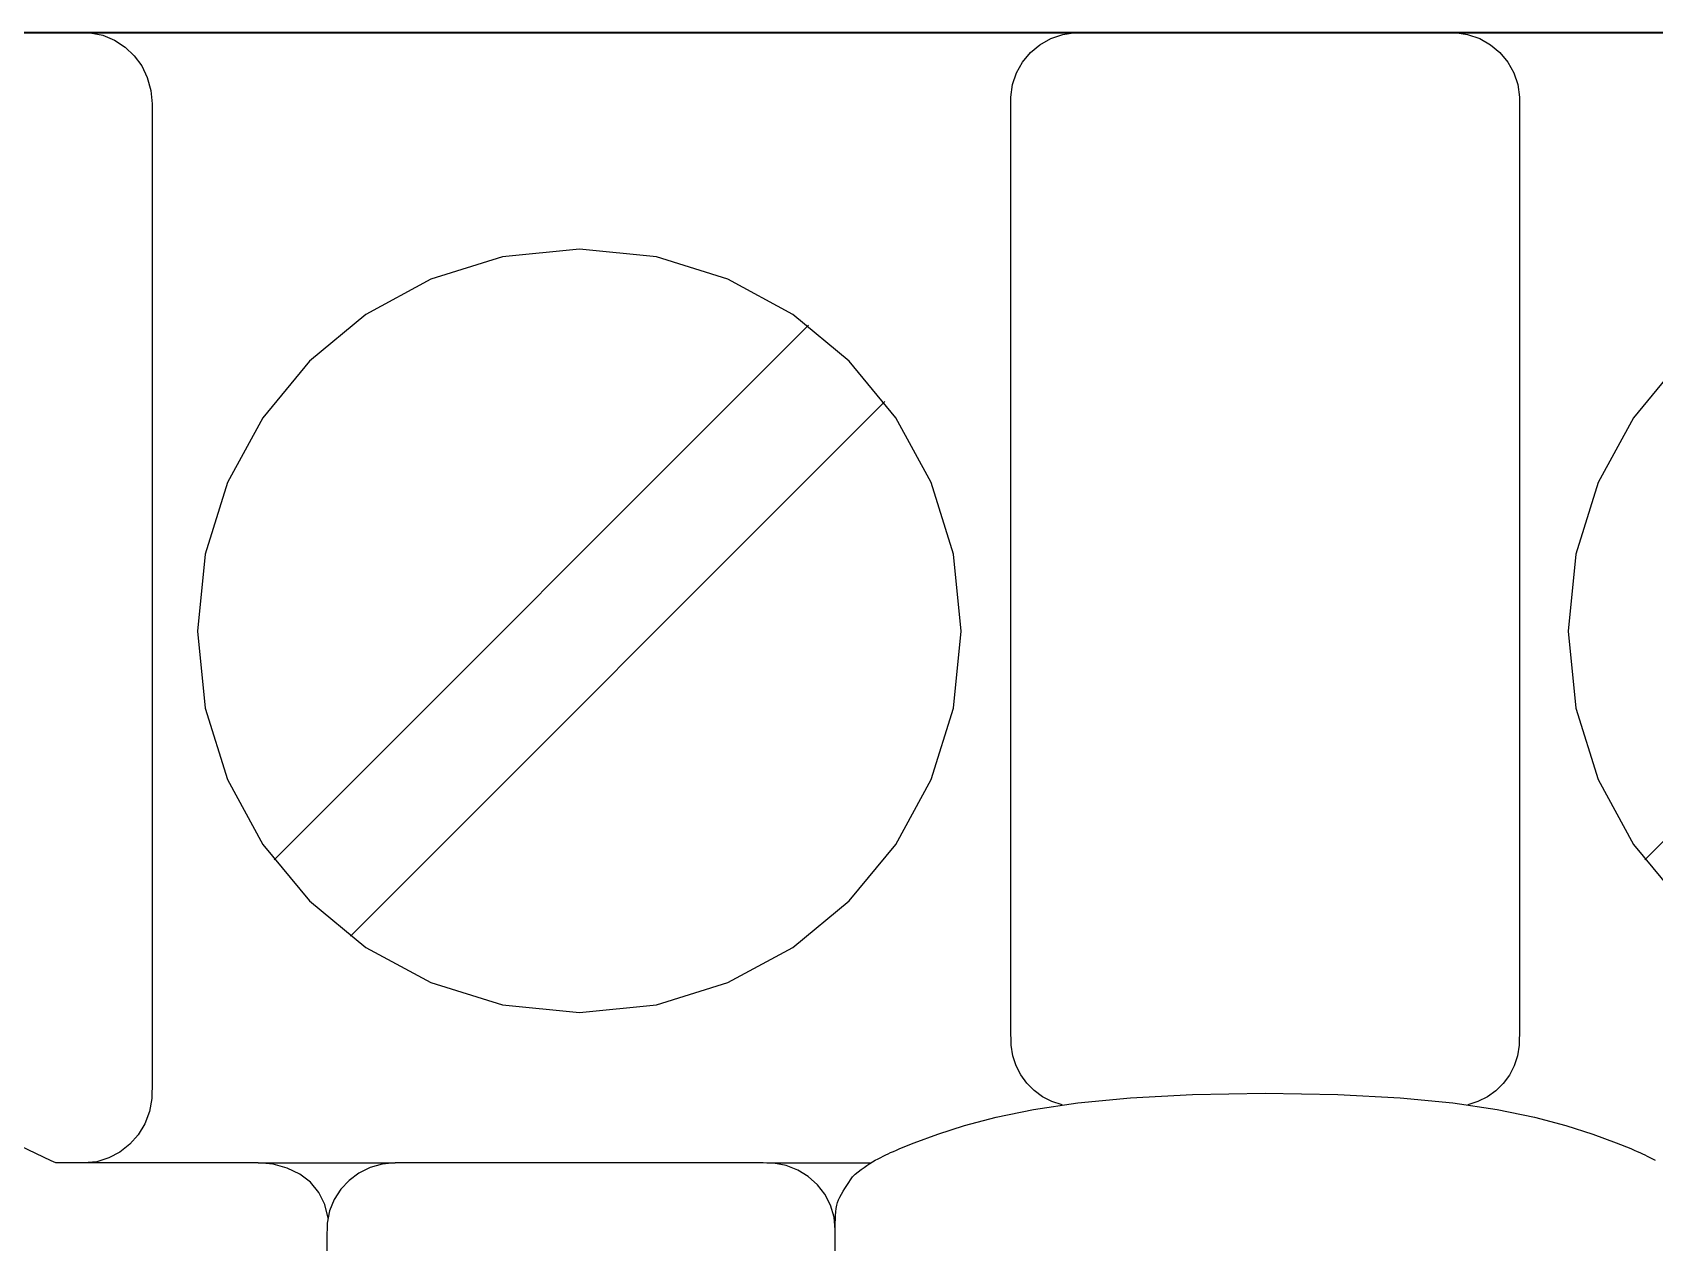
# Model space of a CAD drawing. Extents: x 1 to 47.7, y 0.2 to 35.
# Drawn here: x 37.63 to 38.341, y 9.655 to 10.185 of the extents above; entities that cross this region are included whole.
import ezdxf

# ---------------------------------------------------------------- set-up
doc = ezdxf.new("R2010")
doc.units = 0
doc.header["$MEASUREMENT"] = 0
for name, color, linetype in [('7_1__EMPTY_IO_BOARD_POSITI', 7, 'CONTINUOUS'), ('7_2___8__INDEPENDENT_INPUT', 7, 'CONTINUOUS'), ('7_3___8__OPTOISO_INDEPENDE', 7, 'CONTINUOUS'), ('7_4___24__OPTOISO_INDEPEND', 7, 'CONTINUOUS'), ('7_5___8__INDEPENDENT_INPUT', 7, 'CONTINUOUS'), ('7_6____8__INDEPENDENT_INPU', 7, 'CONTINUOUS'), ('7_7____8__OPTOISO_INDEPEND', 7, 'CONTINUOUS'), ('7_8____8__OPTOISO_INDEPEND', 7, 'CONTINUOUS')]:
    doc.layers.add(name, color=color, linetype=linetype)

msp = doc.modelspace()

# ---------------------------------------------------------------- linework, layer by layer
at = {"layer": '7_1__EMPTY_IO_BOARD_POSITI'}
msp.add_lwpolyline([(37.60439, 10.18489), (37.64276, 10.18489), (37.68548, 10.18489), (37.73241, 10.18489), (37.78339, 10.18489), (37.83827, 10.18489), (37.89689, 10.18489), (37.95911, 10.18489), (38.02476, 10.18489), (38.0937, 10.18489), (38.16577, 10.18489), (38.24082, 10.18489), (38.31869, 10.18489), (38.39924, 10.18489), (38.4823, 10.18489), (38.56773, 10.18489), (38.65537, 10.18489), (38.74507, 10.18489), (38.83668, 10.18489), (39.02499, 10.18489), (39.21908, 10.18489), (39.41773, 10.18489), (39.61971, 10.18489)], dxfattribs=at)
at = {"layer": '7_2___8__INDEPENDENT_INPUT'}
for points in [[(39.67035, 10.18512), (39.38265, 10.18512), (39.24124, 10.18512), (39.10207, 10.18512), (38.96557, 10.18512), (38.83218, 10.18512), (38.70236, 10.18512), (38.57655, 10.18512), (38.45519, 10.18512), (38.33873, 10.18512), (38.22761, 10.18512), (38.12228, 10.18512), (38.02319, 10.18512), (37.93077, 10.18512), (37.84548, 10.18512), (37.80565, 10.18512), (37.76777, 10.18512), (37.73189, 10.18512), (37.69806, 10.18512), (37.66636, 10.18512), (37.63682, 10.18512), (37.60952, 10.18512)], [(37.63973, 10.18512), (37.6402, 10.18512), (37.64146, 10.18512), (37.64327, 10.18512), (37.64537, 10.18512), (37.64754, 10.18512), (37.64952, 10.18512), (37.65108, 10.18512), (37.65198, 10.18512), (37.65499, 10.18498), (37.66052, 10.18387), (37.66565, 10.18175), (37.67025, 10.17874), (37.67425, 10.17492), (37.67754, 10.17042), (37.68, 10.16532), (37.68156, 10.15974), (37.6821, 10.15379), (37.6821, 10.13723), (37.6821, 10.09319), (37.6821, 10.03012), (37.6821, 9.95648), (37.6821, 9.88072), (37.6821, 9.81131), (37.6821, 9.7567), (37.6821, 9.72534), (37.68196, 9.71801), (37.6809, 9.71223), (37.67888, 9.70689), (37.67599, 9.70207), (37.67234, 9.6979), (37.66802, 9.69447), (37.66314, 9.69189), (37.6578, 9.69027), (37.6521, 9.68971), (37.65163, 9.68971), (37.65037, 9.68971), (37.64856, 9.68971), (37.64646, 9.68971), (37.64429, 9.68971), (37.64231, 9.68971), (37.64075, 9.68971), (37.63985, 9.68971), (37.63788, 9.6906), (37.62442, 9.6971)], [(38.08093, 9.71513), (38.07649, 9.71663), (38.0724, 9.71875), (38.06872, 9.72143), (38.06551, 9.72463), (38.06282, 9.72827), (38.06074, 9.7323), (38.0593, 9.73666), (38.05858, 9.7413), (38.05851, 9.74879), (38.05851, 9.78103), (38.05851, 9.83512), (38.05851, 9.90279), (38.05851, 9.97578), (38.05851, 10.04581), (38.05851, 10.10462), (38.05851, 10.14395), (38.05852, 10.1567), (38.05923, 10.16226), (38.06095, 10.16745), (38.06358, 10.17216), (38.06703, 10.17629), (38.07118, 10.17975), (38.07593, 10.18244), (38.08119, 10.18424), (38.08684, 10.18508), (38.09182, 10.18512), (38.10598, 10.18512), (38.1283, 10.18512), (38.15552, 10.18512), (38.18436, 10.18512), (38.21158, 10.18512), (38.2339, 10.18512), (38.24806, 10.18512), (38.25304, 10.18508), (38.25869, 10.18424), (38.26395, 10.18244), (38.2687, 10.17975), (38.27285, 10.17629), (38.27629, 10.17216), (38.27892, 10.16745), (38.28064, 10.16226), (38.28135, 10.1567), (38.28136, 10.14395), (38.28136, 10.10462), (38.28136, 10.04581), (38.28136, 9.97578), (38.28136, 9.90279), (38.28136, 9.83512), (38.28136, 9.78103), (38.28136, 9.74879), (38.28128, 9.74129), (38.28056, 9.73663), (38.27911, 9.73225), (38.277, 9.7282), (38.27428, 9.72456), (38.27104, 9.72137), (38.26732, 9.7187), (38.26319, 9.7166), (38.25871, 9.71513)], [(37.73557, 9.82252), (37.96983, 10.05678)], [(38.33633, 9.82252), (38.5706, 10.05678)], [(38.35177, 10.0411), (38.33133, 10.01631), (38.3159, 9.98787), (38.30615, 9.95646), (38.30275, 9.92275), (38.30615, 9.88907), (38.3159, 9.8577), (38.33133, 9.82932), (38.35177, 9.8046)], [(37.76899, 9.7891), (38.00326, 10.02336)], [(37.98151, 9.66046), (37.98152, 9.66196), (37.98154, 9.66353), (37.98159, 9.66513), (37.98167, 9.66673), (37.98179, 9.66829), (37.98196, 9.66978), (37.98219, 9.67115), (37.98248, 9.67237), (37.9829, 9.67352), (37.9835, 9.67476), (37.98418, 9.67602), (37.98494, 9.67728), (37.98575, 9.67855), (37.98659, 9.67982), (37.98743, 9.68109), (37.98826, 9.68235), (37.98905, 9.6836), (37.99028, 9.68475), (37.99159, 9.68582), (37.99287, 9.68681), (37.99413, 9.68774), (37.99537, 9.68861), (37.9966, 9.68941), (37.99783, 9.69017), (37.99906, 9.69088), (38.0003, 9.69154), (38.00147, 9.69216), (38.00256, 9.69272), (38.00362, 9.69325), (38.00468, 9.69376), (38.00579, 9.69427), (38.00699, 9.69479), (38.00832, 9.69536), (38.00981, 9.69598), (38.01613, 9.69846), (38.02641, 9.70227), (38.0382, 9.70609), (38.05202, 9.70975), (38.0684, 9.71311), (38.08786, 9.71599), (38.11093, 9.71825), (38.13813, 9.71972), (38.16999, 9.72025), (38.20185, 9.71972), (38.22905, 9.71825), (38.25212, 9.71599), (38.27157, 9.71311), (38.28795, 9.70975), (38.30177, 9.70609), (38.31355, 9.70227), (38.32383, 9.69846), (38.33015, 9.69598), (38.33165, 9.69536), (38.33298, 9.69479), (38.33417, 9.69427), (38.33528, 9.69376), (38.33635, 9.69325), (38.3374, 9.69272), (38.3385, 9.69216), (38.33966, 9.69154), (38.3409, 9.69088)], [(37.75924, 9.66548), (37.75787, 9.67151), (37.75524, 9.67679), (37.75151, 9.68126), (37.74682, 9.68485), (37.74133, 9.6875), (37.73519, 9.68914), (37.72856, 9.68971), (37.72432, 9.68971), (37.7134, 9.68971), (37.69846, 9.68971), (37.68219, 9.68971), (37.66726, 9.68971), (37.65633, 9.68971), (37.6521, 9.68971)], [(37.72856, 9.68971), (37.74312, 9.68971)], [(37.74312, 9.68971), (37.78867, 9.68971)], [(37.98151, 9.64476), (37.98151, 9.66046), (37.98097, 9.66602), (37.97942, 9.67123), (37.97695, 9.67599), (37.97366, 9.68019), (37.96967, 9.68375), (37.96506, 9.68657), (37.95994, 9.68854), (37.95441, 9.68957), (37.9499, 9.68971), (37.9381, 9.68971), (37.91755, 9.68971), (37.89143, 9.68971), (37.86292, 9.68971), (37.83521, 9.68971), (37.81147, 9.68971), (37.7949, 9.68971), (37.78867, 9.68971), (37.78297, 9.68918), (37.77763, 9.68766), (37.77275, 9.68526), (37.76844, 9.68206), (37.76478, 9.67816), (37.76189, 9.67367), (37.75986, 9.66868), (37.7588, 9.66328), (37.75866, 9.65637), (37.75866, 9.62664)], [(37.95152, 9.68971), (37.99707, 9.68971)]]:
    msp.add_lwpolyline(points, dxfattribs=at)
msp.add_lwpolyline([(37.70199, 9.92275), (37.70539, 9.88907), (37.71514, 9.8577), (37.73057, 9.82932), (37.75101, 9.8046), (37.77579, 9.7842), (37.80423, 9.7688), (37.83566, 9.75907), (37.86941, 9.75568), (37.90311, 9.75907), (37.9345, 9.7688), (37.96291, 9.7842), (37.98767, 9.8046), (38.0081, 9.82932), (38.02353, 9.8577), (38.03327, 9.88907), (38.03667, 9.92275), (38.03327, 9.95646), (38.02353, 9.98787), (38.0081, 10.01631), (37.98767, 10.0411), (37.96291, 10.06157), (37.9345, 10.07702), (37.90311, 10.0868), (37.86941, 10.0902), (37.83566, 10.0868), (37.80423, 10.07702), (37.77579, 10.06157), (37.75101, 10.0411), (37.73057, 10.01631), (37.71514, 9.98787), (37.70539, 9.95646)], close=True, dxfattribs=at)
at = {"layer": '7_3___8__OPTOISO_INDEPENDE'}
for points in [[(39.67035, 10.18512), (39.38265, 10.18512), (39.24124, 10.18512), (39.10207, 10.18512), (38.96557, 10.18512), (38.83218, 10.18512), (38.70236, 10.18512), (38.57655, 10.18512), (38.45519, 10.18512), (38.33873, 10.18512), (38.22761, 10.18512), (38.12228, 10.18512), (38.02319, 10.18512), (37.93077, 10.18512), (37.84548, 10.18512), (37.80565, 10.18512), (37.76777, 10.18512), (37.73189, 10.18512), (37.69806, 10.18512), (37.66636, 10.18512), (37.63682, 10.18512), (37.60952, 10.18512)], [(37.63973, 10.18512), (37.6402, 10.18512), (37.64146, 10.18512), (37.64327, 10.18512), (37.64537, 10.18512), (37.64754, 10.18512), (37.64952, 10.18512), (37.65108, 10.18512), (37.65198, 10.18512), (37.65499, 10.18498), (37.66052, 10.18387), (37.66565, 10.18175), (37.67025, 10.17874), (37.67425, 10.17492), (37.67754, 10.17042), (37.68, 10.16532), (37.68156, 10.15974), (37.6821, 10.15379), (37.6821, 10.13723), (37.6821, 10.09319), (37.6821, 10.03012), (37.6821, 9.95648), (37.6821, 9.88072), (37.6821, 9.81131), (37.6821, 9.7567), (37.6821, 9.72534), (37.68196, 9.71801), (37.6809, 9.71223), (37.67888, 9.70689), (37.67599, 9.70207), (37.67234, 9.6979), (37.66802, 9.69447), (37.66314, 9.69189), (37.6578, 9.69027), (37.6521, 9.68971), (37.65163, 9.68971), (37.65037, 9.68971), (37.64856, 9.68971), (37.64646, 9.68971), (37.64429, 9.68971), (37.64231, 9.68971), (37.64075, 9.68971), (37.63985, 9.68971), (37.63788, 9.6906), (37.62442, 9.6971)], [(38.08093, 9.71513), (38.07649, 9.71663), (38.0724, 9.71875), (38.06872, 9.72143), (38.06551, 9.72463), (38.06282, 9.72827), (38.06074, 9.7323), (38.0593, 9.73666), (38.05858, 9.7413), (38.05851, 9.74879), (38.05851, 9.78103), (38.05851, 9.83512), (38.05851, 9.90279), (38.05851, 9.97578), (38.05851, 10.04581), (38.05851, 10.10462), (38.05851, 10.14395), (38.05852, 10.1567), (38.05923, 10.16226), (38.06095, 10.16745), (38.06358, 10.17216), (38.06703, 10.17629), (38.07118, 10.17975), (38.07593, 10.18244), (38.08119, 10.18424), (38.08684, 10.18508), (38.09182, 10.18512), (38.10598, 10.18512), (38.1283, 10.18512), (38.15552, 10.18512), (38.18436, 10.18512), (38.21158, 10.18512), (38.2339, 10.18512), (38.24806, 10.18512), (38.25304, 10.18508), (38.25869, 10.18424), (38.26395, 10.18244), (38.2687, 10.17975), (38.27285, 10.17629), (38.27629, 10.17216), (38.27892, 10.16745), (38.28064, 10.16226), (38.28135, 10.1567), (38.28136, 10.14395), (38.28136, 10.10462), (38.28136, 10.04581), (38.28136, 9.97578), (38.28136, 9.90279), (38.28136, 9.83512), (38.28136, 9.78103), (38.28136, 9.74879), (38.28128, 9.74129), (38.28056, 9.73663), (38.27911, 9.73225), (38.277, 9.7282), (38.27428, 9.72456), (38.27104, 9.72137), (38.26732, 9.7187), (38.26319, 9.7166), (38.25871, 9.71513)], [(37.73557, 9.82252), (37.96983, 10.05678)], [(38.33633, 9.82252), (38.5706, 10.05678)], [(38.35177, 10.0411), (38.33133, 10.01631), (38.3159, 9.98787), (38.30615, 9.95646), (38.30275, 9.92275), (38.30615, 9.88907), (38.3159, 9.8577), (38.33133, 9.82932), (38.35177, 9.8046)], [(37.76899, 9.7891), (38.00326, 10.02336)], [(37.98151, 9.66046), (37.98152, 9.66196), (37.98154, 9.66353), (37.98159, 9.66513), (37.98167, 9.66673), (37.98179, 9.66829), (37.98196, 9.66978), (37.98219, 9.67115), (37.98248, 9.67237), (37.9829, 9.67352), (37.9835, 9.67476), (37.98418, 9.67602), (37.98494, 9.67728), (37.98575, 9.67855), (37.98659, 9.67982), (37.98743, 9.68109), (37.98826, 9.68235), (37.98905, 9.6836), (37.99028, 9.68475), (37.99159, 9.68582), (37.99287, 9.68681), (37.99413, 9.68774), (37.99537, 9.68861), (37.9966, 9.68941), (37.99783, 9.69017), (37.99906, 9.69088), (38.0003, 9.69154), (38.00147, 9.69216), (38.00256, 9.69272), (38.00362, 9.69325), (38.00468, 9.69376), (38.00579, 9.69427), (38.00699, 9.69479), (38.00832, 9.69536), (38.00981, 9.69598), (38.01613, 9.69846), (38.02641, 9.70227), (38.0382, 9.70609), (38.05202, 9.70975), (38.0684, 9.71311), (38.08786, 9.71599), (38.11093, 9.71825), (38.13813, 9.71972), (38.16999, 9.72025), (38.20185, 9.71972), (38.22905, 9.71825), (38.25212, 9.71599), (38.27157, 9.71311), (38.28795, 9.70975), (38.30177, 9.70609), (38.31355, 9.70227), (38.32383, 9.69846), (38.33015, 9.69598), (38.33165, 9.69536), (38.33298, 9.69479), (38.33417, 9.69427), (38.33528, 9.69376), (38.33635, 9.69325), (38.3374, 9.69272), (38.3385, 9.69216), (38.33966, 9.69154), (38.3409, 9.69088)], [(37.75924, 9.66548), (37.75787, 9.67151), (37.75524, 9.67679), (37.75151, 9.68126), (37.74682, 9.68485), (37.74133, 9.6875), (37.73519, 9.68914), (37.72856, 9.68971), (37.72432, 9.68971), (37.7134, 9.68971), (37.69846, 9.68971), (37.68219, 9.68971), (37.66726, 9.68971), (37.65633, 9.68971), (37.6521, 9.68971)], [(37.72856, 9.68971), (37.74312, 9.68971)], [(37.74312, 9.68971), (37.78867, 9.68971)], [(37.98151, 9.64476), (37.98151, 9.66046), (37.98097, 9.66602), (37.97942, 9.67123), (37.97695, 9.67599), (37.97366, 9.68019), (37.96967, 9.68375), (37.96506, 9.68657), (37.95994, 9.68854), (37.95441, 9.68957), (37.9499, 9.68971), (37.9381, 9.68971), (37.91755, 9.68971), (37.89143, 9.68971), (37.86292, 9.68971), (37.83521, 9.68971), (37.81147, 9.68971), (37.7949, 9.68971), (37.78867, 9.68971), (37.78297, 9.68918), (37.77763, 9.68766), (37.77275, 9.68526), (37.76844, 9.68206), (37.76478, 9.67816), (37.76189, 9.67367), (37.75986, 9.66868), (37.7588, 9.66328), (37.75866, 9.65637), (37.75866, 9.62664)], [(37.95152, 9.68971), (37.99707, 9.68971)]]:
    msp.add_lwpolyline(points, dxfattribs=at)
msp.add_lwpolyline([(37.70199, 9.92275), (37.70539, 9.88907), (37.71514, 9.8577), (37.73057, 9.82932), (37.75101, 9.8046), (37.77579, 9.7842), (37.80423, 9.7688), (37.83566, 9.75907), (37.86941, 9.75568), (37.90311, 9.75907), (37.9345, 9.7688), (37.96291, 9.7842), (37.98767, 9.8046), (38.0081, 9.82932), (38.02353, 9.8577), (38.03327, 9.88907), (38.03667, 9.92275), (38.03327, 9.95646), (38.02353, 9.98787), (38.0081, 10.01631), (37.98767, 10.0411), (37.96291, 10.06157), (37.9345, 10.07702), (37.90311, 10.0868), (37.86941, 10.0902), (37.83566, 10.0868), (37.80423, 10.07702), (37.77579, 10.06157), (37.75101, 10.0411), (37.73057, 10.01631), (37.71514, 9.98787), (37.70539, 9.95646)], close=True, dxfattribs=at)
at = {"layer": '7_4___24__OPTOISO_INDEPEND'}
for points in [[(39.67035, 10.18512), (39.38265, 10.18512), (39.24124, 10.18512), (39.10207, 10.18512), (38.96557, 10.18512), (38.83218, 10.18512), (38.70236, 10.18512), (38.57655, 10.18512), (38.45519, 10.18512), (38.33873, 10.18512), (38.22761, 10.18512), (38.12228, 10.18512), (38.02319, 10.18512), (37.93077, 10.18512), (37.84548, 10.18512), (37.80565, 10.18512), (37.76777, 10.18512), (37.73189, 10.18512), (37.69806, 10.18512), (37.66636, 10.18512), (37.63682, 10.18512), (37.60952, 10.18512)], [(37.63973, 10.18512), (37.6402, 10.18512), (37.64146, 10.18512), (37.64327, 10.18512), (37.64537, 10.18512), (37.64754, 10.18512), (37.64952, 10.18512), (37.65108, 10.18512), (37.65198, 10.18512), (37.65499, 10.18498), (37.66052, 10.18387), (37.66565, 10.18175), (37.67025, 10.17874), (37.67425, 10.17492), (37.67754, 10.17042), (37.68, 10.16532), (37.68156, 10.15974), (37.6821, 10.15379), (37.6821, 10.13723), (37.6821, 10.09319), (37.6821, 10.03012), (37.6821, 9.95648), (37.6821, 9.88072), (37.6821, 9.81131), (37.6821, 9.7567), (37.6821, 9.72534), (37.68196, 9.71801), (37.6809, 9.71223), (37.67888, 9.70689), (37.67599, 9.70207), (37.67234, 9.6979), (37.66802, 9.69447), (37.66314, 9.69189), (37.6578, 9.69027), (37.6521, 9.68971), (37.65163, 9.68971), (37.65037, 9.68971), (37.64856, 9.68971), (37.64646, 9.68971), (37.64429, 9.68971), (37.64231, 9.68971), (37.64075, 9.68971), (37.63985, 9.68971), (37.63788, 9.6906), (37.62442, 9.6971)], [(38.08093, 9.71513), (38.07649, 9.71663), (38.0724, 9.71875), (38.06872, 9.72143), (38.06551, 9.72463), (38.06282, 9.72827), (38.06074, 9.7323), (38.0593, 9.73666), (38.05858, 9.7413), (38.05851, 9.74879), (38.05851, 9.78103), (38.05851, 9.83512), (38.05851, 9.90279), (38.05851, 9.97578), (38.05851, 10.04581), (38.05851, 10.10462), (38.05851, 10.14395), (38.05852, 10.1567), (38.05923, 10.16226), (38.06095, 10.16745), (38.06358, 10.17216), (38.06703, 10.17629), (38.07118, 10.17975), (38.07593, 10.18244), (38.08119, 10.18424), (38.08684, 10.18508), (38.09182, 10.18512), (38.10598, 10.18512), (38.1283, 10.18512), (38.15552, 10.18512), (38.18436, 10.18512), (38.21158, 10.18512), (38.2339, 10.18512), (38.24806, 10.18512), (38.25304, 10.18508), (38.25869, 10.18424), (38.26395, 10.18244), (38.2687, 10.17975), (38.27285, 10.17629), (38.27629, 10.17216), (38.27892, 10.16745), (38.28064, 10.16226), (38.28135, 10.1567), (38.28136, 10.14395), (38.28136, 10.10462), (38.28136, 10.04581), (38.28136, 9.97578), (38.28136, 9.90279), (38.28136, 9.83512), (38.28136, 9.78103), (38.28136, 9.74879), (38.28128, 9.74129), (38.28056, 9.73663), (38.27911, 9.73225), (38.277, 9.7282), (38.27428, 9.72456), (38.27104, 9.72137), (38.26732, 9.7187), (38.26319, 9.7166), (38.25871, 9.71513)], [(37.73557, 9.82252), (37.96983, 10.05678)], [(38.33633, 9.82252), (38.5706, 10.05678)], [(38.35177, 10.0411), (38.33133, 10.01631), (38.3159, 9.98787), (38.30615, 9.95646), (38.30275, 9.92275), (38.30615, 9.88907), (38.3159, 9.8577), (38.33133, 9.82932), (38.35177, 9.8046)], [(37.76899, 9.7891), (38.00326, 10.02336)], [(37.98151, 9.66046), (37.98152, 9.66196), (37.98154, 9.66353), (37.98159, 9.66513), (37.98167, 9.66673), (37.98179, 9.66829), (37.98196, 9.66978), (37.98219, 9.67115), (37.98248, 9.67237), (37.9829, 9.67352), (37.9835, 9.67476), (37.98418, 9.67602), (37.98494, 9.67728), (37.98575, 9.67855), (37.98659, 9.67982), (37.98743, 9.68109), (37.98826, 9.68235), (37.98905, 9.6836), (37.99028, 9.68475), (37.99159, 9.68582), (37.99287, 9.68681), (37.99413, 9.68774), (37.99537, 9.68861), (37.9966, 9.68941), (37.99783, 9.69017), (37.99906, 9.69088), (38.0003, 9.69154), (38.00147, 9.69216), (38.00256, 9.69272), (38.00362, 9.69325), (38.00468, 9.69376), (38.00579, 9.69427), (38.00699, 9.69479), (38.00832, 9.69536), (38.00981, 9.69598), (38.01613, 9.69846), (38.02641, 9.70227), (38.0382, 9.70609), (38.05202, 9.70975), (38.0684, 9.71311), (38.08786, 9.71599), (38.11093, 9.71825), (38.13813, 9.71972), (38.16999, 9.72025), (38.20185, 9.71972), (38.22905, 9.71825), (38.25212, 9.71599), (38.27157, 9.71311), (38.28795, 9.70975), (38.30177, 9.70609), (38.31355, 9.70227), (38.32383, 9.69846), (38.33015, 9.69598), (38.33165, 9.69536), (38.33298, 9.69479), (38.33417, 9.69427), (38.33528, 9.69376), (38.33635, 9.69325), (38.3374, 9.69272), (38.3385, 9.69216), (38.33966, 9.69154), (38.3409, 9.69088)], [(37.75924, 9.66548), (37.75787, 9.67151), (37.75524, 9.67679), (37.75151, 9.68126), (37.74682, 9.68485), (37.74133, 9.6875), (37.73519, 9.68914), (37.72856, 9.68971), (37.72432, 9.68971), (37.7134, 9.68971), (37.69846, 9.68971), (37.68219, 9.68971), (37.66726, 9.68971), (37.65633, 9.68971), (37.6521, 9.68971)], [(37.72856, 9.68971), (37.74312, 9.68971)], [(37.74312, 9.68971), (37.78867, 9.68971)], [(37.98151, 9.64476), (37.98151, 9.66046), (37.98097, 9.66602), (37.97942, 9.67123), (37.97695, 9.67599), (37.97366, 9.68019), (37.96967, 9.68375), (37.96506, 9.68657), (37.95994, 9.68854), (37.95441, 9.68957), (37.9499, 9.68971), (37.9381, 9.68971), (37.91755, 9.68971), (37.89143, 9.68971), (37.86292, 9.68971), (37.83521, 9.68971), (37.81147, 9.68971), (37.7949, 9.68971), (37.78867, 9.68971), (37.78297, 9.68918), (37.77763, 9.68766), (37.77275, 9.68526), (37.76844, 9.68206), (37.76478, 9.67816), (37.76189, 9.67367), (37.75986, 9.66868), (37.7588, 9.66328), (37.75866, 9.65637), (37.75866, 9.62664)], [(37.95152, 9.68971), (37.99707, 9.68971)]]:
    msp.add_lwpolyline(points, dxfattribs=at)
msp.add_lwpolyline([(37.70199, 9.92275), (37.70539, 9.88907), (37.71514, 9.8577), (37.73057, 9.82932), (37.75101, 9.8046), (37.77579, 9.7842), (37.80423, 9.7688), (37.83566, 9.75907), (37.86941, 9.75568), (37.90311, 9.75907), (37.9345, 9.7688), (37.96291, 9.7842), (37.98767, 9.8046), (38.0081, 9.82932), (38.02353, 9.8577), (38.03327, 9.88907), (38.03667, 9.92275), (38.03327, 9.95646), (38.02353, 9.98787), (38.0081, 10.01631), (37.98767, 10.0411), (37.96291, 10.06157), (37.9345, 10.07702), (37.90311, 10.0868), (37.86941, 10.0902), (37.83566, 10.0868), (37.80423, 10.07702), (37.77579, 10.06157), (37.75101, 10.0411), (37.73057, 10.01631), (37.71514, 9.98787), (37.70539, 9.95646)], close=True, dxfattribs=at)
at = {"layer": '7_5___8__INDEPENDENT_INPUT'}
for points in [[(39.67035, 10.18512), (39.38265, 10.18512), (39.24124, 10.18512), (39.10207, 10.18512), (38.96557, 10.18512), (38.83218, 10.18512), (38.70236, 10.18512), (38.57655, 10.18512), (38.45519, 10.18512), (38.33873, 10.18512), (38.22761, 10.18512), (38.12228, 10.18512), (38.02319, 10.18512), (37.93077, 10.18512), (37.84548, 10.18512), (37.80565, 10.18512), (37.76777, 10.18512), (37.73189, 10.18512), (37.69806, 10.18512), (37.66636, 10.18512), (37.63682, 10.18512), (37.60952, 10.18512)], [(37.63973, 10.18512), (37.6402, 10.18512), (37.64146, 10.18512), (37.64327, 10.18512), (37.64537, 10.18512), (37.64754, 10.18512), (37.64952, 10.18512), (37.65108, 10.18512), (37.65198, 10.18512), (37.65499, 10.18498), (37.66052, 10.18387), (37.66565, 10.18175), (37.67025, 10.17874), (37.67425, 10.17492), (37.67754, 10.17042), (37.68, 10.16532), (37.68156, 10.15974), (37.6821, 10.15379), (37.6821, 10.13723), (37.6821, 10.09319), (37.6821, 10.03012), (37.6821, 9.95648), (37.6821, 9.88072), (37.6821, 9.81131), (37.6821, 9.7567), (37.6821, 9.72534), (37.68196, 9.71801), (37.6809, 9.71223), (37.67888, 9.70689), (37.67599, 9.70207), (37.67234, 9.6979), (37.66802, 9.69447), (37.66314, 9.69189), (37.6578, 9.69027), (37.6521, 9.68971), (37.65163, 9.68971), (37.65037, 9.68971), (37.64856, 9.68971), (37.64646, 9.68971), (37.64429, 9.68971), (37.64231, 9.68971), (37.64075, 9.68971), (37.63985, 9.68971), (37.63788, 9.6906), (37.62442, 9.6971)], [(38.08093, 9.71513), (38.07649, 9.71663), (38.0724, 9.71875), (38.06872, 9.72143), (38.06551, 9.72463), (38.06282, 9.72827), (38.06074, 9.7323), (38.0593, 9.73666), (38.05858, 9.7413), (38.05851, 9.74879), (38.05851, 9.78103), (38.05851, 9.83512), (38.05851, 9.90279), (38.05851, 9.97578), (38.05851, 10.04581), (38.05851, 10.10462), (38.05851, 10.14395), (38.05852, 10.1567), (38.05923, 10.16226), (38.06095, 10.16745), (38.06358, 10.17216), (38.06703, 10.17629), (38.07118, 10.17975), (38.07593, 10.18244), (38.08119, 10.18424), (38.08684, 10.18508), (38.09182, 10.18512), (38.10598, 10.18512), (38.1283, 10.18512), (38.15552, 10.18512), (38.18436, 10.18512), (38.21158, 10.18512), (38.2339, 10.18512), (38.24806, 10.18512), (38.25304, 10.18508), (38.25869, 10.18424), (38.26395, 10.18244), (38.2687, 10.17975), (38.27285, 10.17629), (38.27629, 10.17216), (38.27892, 10.16745), (38.28064, 10.16226), (38.28135, 10.1567), (38.28136, 10.14395), (38.28136, 10.10462), (38.28136, 10.04581), (38.28136, 9.97578), (38.28136, 9.90279), (38.28136, 9.83512), (38.28136, 9.78103), (38.28136, 9.74879), (38.28128, 9.74129), (38.28056, 9.73663), (38.27911, 9.73225), (38.277, 9.7282), (38.27428, 9.72456), (38.27104, 9.72137), (38.26732, 9.7187), (38.26319, 9.7166), (38.25871, 9.71513)], [(37.73557, 9.82252), (37.96983, 10.05678)], [(38.33633, 9.82252), (38.5706, 10.05678)], [(38.35177, 10.0411), (38.33133, 10.01631), (38.3159, 9.98787), (38.30615, 9.95646), (38.30275, 9.92275), (38.30615, 9.88907), (38.3159, 9.8577), (38.33133, 9.82932), (38.35177, 9.8046)], [(37.76899, 9.7891), (38.00326, 10.02336)], [(37.98151, 9.66046), (37.98152, 9.66196), (37.98154, 9.66353), (37.98159, 9.66513), (37.98167, 9.66673), (37.98179, 9.66829), (37.98196, 9.66978), (37.98219, 9.67115), (37.98248, 9.67237), (37.9829, 9.67352), (37.9835, 9.67476), (37.98418, 9.67602), (37.98494, 9.67728), (37.98575, 9.67855), (37.98659, 9.67982), (37.98743, 9.68109), (37.98826, 9.68235), (37.98905, 9.6836), (37.99028, 9.68475), (37.99159, 9.68582), (37.99287, 9.68681), (37.99413, 9.68774), (37.99537, 9.68861), (37.9966, 9.68941), (37.99783, 9.69017), (37.99906, 9.69088), (38.0003, 9.69154), (38.00147, 9.69216), (38.00256, 9.69272), (38.00362, 9.69325), (38.00468, 9.69376), (38.00579, 9.69427), (38.00699, 9.69479), (38.00832, 9.69536), (38.00981, 9.69598), (38.01613, 9.69846), (38.02641, 9.70227), (38.0382, 9.70609), (38.05202, 9.70975), (38.0684, 9.71311), (38.08786, 9.71599), (38.11093, 9.71825), (38.13813, 9.71972), (38.16999, 9.72025), (38.20185, 9.71972), (38.22905, 9.71825), (38.25212, 9.71599), (38.27157, 9.71311), (38.28795, 9.70975), (38.30177, 9.70609), (38.31355, 9.70227), (38.32383, 9.69846), (38.33015, 9.69598), (38.33165, 9.69536), (38.33298, 9.69479), (38.33417, 9.69427), (38.33528, 9.69376), (38.33635, 9.69325), (38.3374, 9.69272), (38.3385, 9.69216), (38.33966, 9.69154), (38.3409, 9.69088)], [(37.75924, 9.66548), (37.75787, 9.67151), (37.75524, 9.67679), (37.75151, 9.68126), (37.74682, 9.68485), (37.74133, 9.6875), (37.73519, 9.68914), (37.72856, 9.68971), (37.72432, 9.68971), (37.7134, 9.68971), (37.69846, 9.68971), (37.68219, 9.68971), (37.66726, 9.68971), (37.65633, 9.68971), (37.6521, 9.68971)], [(37.72856, 9.68971), (37.74312, 9.68971)], [(37.74312, 9.68971), (37.78867, 9.68971)], [(37.98151, 9.64476), (37.98151, 9.66046), (37.98097, 9.66602), (37.97942, 9.67123), (37.97695, 9.67599), (37.97366, 9.68019), (37.96967, 9.68375), (37.96506, 9.68657), (37.95994, 9.68854), (37.95441, 9.68957), (37.9499, 9.68971), (37.9381, 9.68971), (37.91755, 9.68971), (37.89143, 9.68971), (37.86292, 9.68971), (37.83521, 9.68971), (37.81147, 9.68971), (37.7949, 9.68971), (37.78867, 9.68971), (37.78297, 9.68918), (37.77763, 9.68766), (37.77275, 9.68526), (37.76844, 9.68206), (37.76478, 9.67816), (37.76189, 9.67367), (37.75986, 9.66868), (37.7588, 9.66328), (37.75866, 9.65637), (37.75866, 9.62664)], [(37.95152, 9.68971), (37.99707, 9.68971)]]:
    msp.add_lwpolyline(points, dxfattribs=at)
msp.add_lwpolyline([(37.70199, 9.92275), (37.70539, 9.88907), (37.71514, 9.8577), (37.73057, 9.82932), (37.75101, 9.8046), (37.77579, 9.7842), (37.80423, 9.7688), (37.83566, 9.75907), (37.86941, 9.75568), (37.90311, 9.75907), (37.9345, 9.7688), (37.96291, 9.7842), (37.98767, 9.8046), (38.0081, 9.82932), (38.02353, 9.8577), (38.03327, 9.88907), (38.03667, 9.92275), (38.03327, 9.95646), (38.02353, 9.98787), (38.0081, 10.01631), (37.98767, 10.0411), (37.96291, 10.06157), (37.9345, 10.07702), (37.90311, 10.0868), (37.86941, 10.0902), (37.83566, 10.0868), (37.80423, 10.07702), (37.77579, 10.06157), (37.75101, 10.0411), (37.73057, 10.01631), (37.71514, 9.98787), (37.70539, 9.95646)], close=True, dxfattribs=at)
at = {"layer": '7_6____8__INDEPENDENT_INPU'}
for points in [[(39.67035, 10.18512), (39.38265, 10.18512), (39.24124, 10.18512), (39.10207, 10.18512), (38.96557, 10.18512), (38.83218, 10.18512), (38.70236, 10.18512), (38.57655, 10.18512), (38.45519, 10.18512), (38.33873, 10.18512), (38.22761, 10.18512), (38.12228, 10.18512), (38.02319, 10.18512), (37.93077, 10.18512), (37.84548, 10.18512), (37.80565, 10.18512), (37.76777, 10.18512), (37.73189, 10.18512), (37.69806, 10.18512), (37.66636, 10.18512), (37.63682, 10.18512), (37.60952, 10.18512)], [(37.63973, 10.18512), (37.6402, 10.18512), (37.64146, 10.18512), (37.64327, 10.18512), (37.64537, 10.18512), (37.64754, 10.18512), (37.64952, 10.18512), (37.65108, 10.18512), (37.65198, 10.18512), (37.65499, 10.18498), (37.66052, 10.18387), (37.66565, 10.18175), (37.67025, 10.17874), (37.67425, 10.17492), (37.67754, 10.17042), (37.68, 10.16532), (37.68156, 10.15974), (37.6821, 10.15379), (37.6821, 10.13723), (37.6821, 10.09319), (37.6821, 10.03012), (37.6821, 9.95648), (37.6821, 9.88072), (37.6821, 9.81131), (37.6821, 9.7567), (37.6821, 9.72534), (37.68196, 9.71801), (37.6809, 9.71223), (37.67888, 9.70689), (37.67599, 9.70207), (37.67234, 9.6979), (37.66802, 9.69447), (37.66314, 9.69189), (37.6578, 9.69027), (37.6521, 9.68971), (37.65163, 9.68971), (37.65037, 9.68971), (37.64856, 9.68971), (37.64646, 9.68971), (37.64429, 9.68971), (37.64231, 9.68971), (37.64075, 9.68971), (37.63985, 9.68971), (37.63788, 9.6906), (37.62442, 9.6971)], [(38.08093, 9.71513), (38.07649, 9.71663), (38.0724, 9.71875), (38.06872, 9.72143), (38.06551, 9.72463), (38.06282, 9.72827), (38.06074, 9.7323), (38.0593, 9.73666), (38.05858, 9.7413), (38.05851, 9.74879), (38.05851, 9.78103), (38.05851, 9.83512), (38.05851, 9.90279), (38.05851, 9.97578), (38.05851, 10.04581), (38.05851, 10.10462), (38.05851, 10.14395), (38.05852, 10.1567), (38.05923, 10.16226), (38.06095, 10.16745), (38.06358, 10.17216), (38.06703, 10.17629), (38.07118, 10.17975), (38.07593, 10.18244), (38.08119, 10.18424), (38.08684, 10.18508), (38.09182, 10.18512), (38.10598, 10.18512), (38.1283, 10.18512), (38.15552, 10.18512), (38.18436, 10.18512), (38.21158, 10.18512), (38.2339, 10.18512), (38.24806, 10.18512), (38.25304, 10.18508), (38.25869, 10.18424), (38.26395, 10.18244), (38.2687, 10.17975), (38.27285, 10.17629), (38.27629, 10.17216), (38.27892, 10.16745), (38.28064, 10.16226), (38.28135, 10.1567), (38.28136, 10.14395), (38.28136, 10.10462), (38.28136, 10.04581), (38.28136, 9.97578), (38.28136, 9.90279), (38.28136, 9.83512), (38.28136, 9.78103), (38.28136, 9.74879), (38.28128, 9.74129), (38.28056, 9.73663), (38.27911, 9.73225), (38.277, 9.7282), (38.27428, 9.72456), (38.27104, 9.72137), (38.26732, 9.7187), (38.26319, 9.7166), (38.25871, 9.71513)], [(37.73557, 9.82252), (37.96983, 10.05678)], [(38.33633, 9.82252), (38.5706, 10.05678)], [(38.35177, 10.0411), (38.33133, 10.01631), (38.3159, 9.98787), (38.30615, 9.95646), (38.30275, 9.92275), (38.30615, 9.88907), (38.3159, 9.8577), (38.33133, 9.82932), (38.35177, 9.8046)], [(37.76899, 9.7891), (38.00326, 10.02336)], [(37.98151, 9.66046), (37.98152, 9.66196), (37.98154, 9.66353), (37.98159, 9.66513), (37.98167, 9.66673), (37.98179, 9.66829), (37.98196, 9.66978), (37.98219, 9.67115), (37.98248, 9.67237), (37.9829, 9.67352), (37.9835, 9.67476), (37.98418, 9.67602), (37.98494, 9.67728), (37.98575, 9.67855), (37.98659, 9.67982), (37.98743, 9.68109), (37.98826, 9.68235), (37.98905, 9.6836), (37.99028, 9.68475), (37.99159, 9.68582), (37.99287, 9.68681), (37.99413, 9.68774), (37.99537, 9.68861), (37.9966, 9.68941), (37.99783, 9.69017), (37.99906, 9.69088), (38.0003, 9.69154), (38.00147, 9.69216), (38.00256, 9.69272), (38.00362, 9.69325), (38.00468, 9.69376), (38.00579, 9.69427), (38.00699, 9.69479), (38.00832, 9.69536), (38.00981, 9.69598), (38.01613, 9.69846), (38.02641, 9.70227), (38.0382, 9.70609), (38.05202, 9.70975), (38.0684, 9.71311), (38.08786, 9.71599), (38.11093, 9.71825), (38.13813, 9.71972), (38.16999, 9.72025), (38.20185, 9.71972), (38.22905, 9.71825), (38.25212, 9.71599), (38.27157, 9.71311), (38.28795, 9.70975), (38.30177, 9.70609), (38.31355, 9.70227), (38.32383, 9.69846), (38.33015, 9.69598), (38.33165, 9.69536), (38.33298, 9.69479), (38.33417, 9.69427), (38.33528, 9.69376), (38.33635, 9.69325), (38.3374, 9.69272), (38.3385, 9.69216), (38.33966, 9.69154), (38.3409, 9.69088)], [(37.75924, 9.66548), (37.75787, 9.67151), (37.75524, 9.67679), (37.75151, 9.68126), (37.74682, 9.68485), (37.74133, 9.6875), (37.73519, 9.68914), (37.72856, 9.68971), (37.72432, 9.68971), (37.7134, 9.68971), (37.69846, 9.68971), (37.68219, 9.68971), (37.66726, 9.68971), (37.65633, 9.68971), (37.6521, 9.68971)], [(37.72856, 9.68971), (37.74312, 9.68971)], [(37.74312, 9.68971), (37.78867, 9.68971)], [(37.98151, 9.64476), (37.98151, 9.66046), (37.98097, 9.66602), (37.97942, 9.67123), (37.97695, 9.67599), (37.97366, 9.68019), (37.96967, 9.68375), (37.96506, 9.68657), (37.95994, 9.68854), (37.95441, 9.68957), (37.9499, 9.68971), (37.9381, 9.68971), (37.91755, 9.68971), (37.89143, 9.68971), (37.86292, 9.68971), (37.83521, 9.68971), (37.81147, 9.68971), (37.7949, 9.68971), (37.78867, 9.68971), (37.78297, 9.68918), (37.77763, 9.68766), (37.77275, 9.68526), (37.76844, 9.68206), (37.76478, 9.67816), (37.76189, 9.67367), (37.75986, 9.66868), (37.7588, 9.66328), (37.75866, 9.65637), (37.75866, 9.62664)], [(37.95152, 9.68971), (37.99707, 9.68971)]]:
    msp.add_lwpolyline(points, dxfattribs=at)
msp.add_lwpolyline([(37.70199, 9.92275), (37.70539, 9.88907), (37.71514, 9.8577), (37.73057, 9.82932), (37.75101, 9.8046), (37.77579, 9.7842), (37.80423, 9.7688), (37.83566, 9.75907), (37.86941, 9.75568), (37.90311, 9.75907), (37.9345, 9.7688), (37.96291, 9.7842), (37.98767, 9.8046), (38.0081, 9.82932), (38.02353, 9.8577), (38.03327, 9.88907), (38.03667, 9.92275), (38.03327, 9.95646), (38.02353, 9.98787), (38.0081, 10.01631), (37.98767, 10.0411), (37.96291, 10.06157), (37.9345, 10.07702), (37.90311, 10.0868), (37.86941, 10.0902), (37.83566, 10.0868), (37.80423, 10.07702), (37.77579, 10.06157), (37.75101, 10.0411), (37.73057, 10.01631), (37.71514, 9.98787), (37.70539, 9.95646)], close=True, dxfattribs=at)
at = {"layer": '7_7____8__OPTOISO_INDEPEND'}
for points in [[(39.67035, 10.18512), (39.38265, 10.18512), (39.24124, 10.18512), (39.10207, 10.18512), (38.96557, 10.18512), (38.83218, 10.18512), (38.70236, 10.18512), (38.57655, 10.18512), (38.45519, 10.18512), (38.33873, 10.18512), (38.22761, 10.18512), (38.12228, 10.18512), (38.02319, 10.18512), (37.93077, 10.18512), (37.84548, 10.18512), (37.80565, 10.18512), (37.76777, 10.18512), (37.73189, 10.18512), (37.69806, 10.18512), (37.66636, 10.18512), (37.63682, 10.18512), (37.60952, 10.18512)], [(37.63973, 10.18512), (37.6402, 10.18512), (37.64146, 10.18512), (37.64327, 10.18512), (37.64537, 10.18512), (37.64754, 10.18512), (37.64952, 10.18512), (37.65108, 10.18512), (37.65198, 10.18512), (37.65499, 10.18498), (37.66052, 10.18387), (37.66565, 10.18175), (37.67025, 10.17874), (37.67425, 10.17492), (37.67754, 10.17042), (37.68, 10.16532), (37.68156, 10.15974), (37.6821, 10.15379), (37.6821, 10.13723), (37.6821, 10.09319), (37.6821, 10.03012), (37.6821, 9.95648), (37.6821, 9.88072), (37.6821, 9.81131), (37.6821, 9.7567), (37.6821, 9.72534), (37.68196, 9.71801), (37.6809, 9.71223), (37.67888, 9.70689), (37.67599, 9.70207), (37.67234, 9.6979), (37.66802, 9.69447), (37.66314, 9.69189), (37.6578, 9.69027), (37.6521, 9.68971), (37.65163, 9.68971), (37.65037, 9.68971), (37.64856, 9.68971), (37.64646, 9.68971), (37.64429, 9.68971), (37.64231, 9.68971), (37.64075, 9.68971), (37.63985, 9.68971), (37.63788, 9.6906), (37.62442, 9.6971)], [(38.08093, 9.71513), (38.07649, 9.71663), (38.0724, 9.71875), (38.06872, 9.72143), (38.06551, 9.72463), (38.06282, 9.72827), (38.06074, 9.7323), (38.0593, 9.73666), (38.05858, 9.7413), (38.05851, 9.74879), (38.05851, 9.78103), (38.05851, 9.83512), (38.05851, 9.90279), (38.05851, 9.97578), (38.05851, 10.04581), (38.05851, 10.10462), (38.05851, 10.14395), (38.05852, 10.1567), (38.05923, 10.16226), (38.06095, 10.16745), (38.06358, 10.17216), (38.06703, 10.17629), (38.07118, 10.17975), (38.07593, 10.18244), (38.08119, 10.18424), (38.08684, 10.18508), (38.09182, 10.18512), (38.10598, 10.18512), (38.1283, 10.18512), (38.15552, 10.18512), (38.18436, 10.18512), (38.21158, 10.18512), (38.2339, 10.18512), (38.24806, 10.18512), (38.25304, 10.18508), (38.25869, 10.18424), (38.26395, 10.18244), (38.2687, 10.17975), (38.27285, 10.17629), (38.27629, 10.17216), (38.27892, 10.16745), (38.28064, 10.16226), (38.28135, 10.1567), (38.28136, 10.14395), (38.28136, 10.10462), (38.28136, 10.04581), (38.28136, 9.97578), (38.28136, 9.90279), (38.28136, 9.83512), (38.28136, 9.78103), (38.28136, 9.74879), (38.28128, 9.74129), (38.28056, 9.73663), (38.27911, 9.73225), (38.277, 9.7282), (38.27428, 9.72456), (38.27104, 9.72137), (38.26732, 9.7187), (38.26319, 9.7166), (38.25871, 9.71513)], [(37.73557, 9.82252), (37.96983, 10.05678)], [(38.33633, 9.82252), (38.5706, 10.05678)], [(38.35177, 10.0411), (38.33133, 10.01631), (38.3159, 9.98787), (38.30615, 9.95646), (38.30275, 9.92275), (38.30615, 9.88907), (38.3159, 9.8577), (38.33133, 9.82932), (38.35177, 9.8046)], [(37.76899, 9.7891), (38.00326, 10.02336)], [(37.98151, 9.66046), (37.98152, 9.66196), (37.98154, 9.66353), (37.98159, 9.66513), (37.98167, 9.66673), (37.98179, 9.66829), (37.98196, 9.66978), (37.98219, 9.67115), (37.98248, 9.67237), (37.9829, 9.67352), (37.9835, 9.67476), (37.98418, 9.67602), (37.98494, 9.67728), (37.98575, 9.67855), (37.98659, 9.67982), (37.98743, 9.68109), (37.98826, 9.68235), (37.98905, 9.6836), (37.99028, 9.68475), (37.99159, 9.68582), (37.99287, 9.68681), (37.99413, 9.68774), (37.99537, 9.68861), (37.9966, 9.68941), (37.99783, 9.69017), (37.99906, 9.69088), (38.0003, 9.69154), (38.00147, 9.69216), (38.00256, 9.69272), (38.00362, 9.69325), (38.00468, 9.69376), (38.00579, 9.69427), (38.00699, 9.69479), (38.00832, 9.69536), (38.00981, 9.69598), (38.01613, 9.69846), (38.02641, 9.70227), (38.0382, 9.70609), (38.05202, 9.70975), (38.0684, 9.71311), (38.08786, 9.71599), (38.11093, 9.71825), (38.13813, 9.71972), (38.16999, 9.72025), (38.20185, 9.71972), (38.22905, 9.71825), (38.25212, 9.71599), (38.27157, 9.71311), (38.28795, 9.70975), (38.30177, 9.70609), (38.31355, 9.70227), (38.32383, 9.69846), (38.33015, 9.69598), (38.33165, 9.69536), (38.33298, 9.69479), (38.33417, 9.69427), (38.33528, 9.69376), (38.33635, 9.69325), (38.3374, 9.69272), (38.3385, 9.69216), (38.33966, 9.69154), (38.3409, 9.69088)], [(37.75924, 9.66548), (37.75787, 9.67151), (37.75524, 9.67679), (37.75151, 9.68126), (37.74682, 9.68485), (37.74133, 9.6875), (37.73519, 9.68914), (37.72856, 9.68971), (37.72432, 9.68971), (37.7134, 9.68971), (37.69846, 9.68971), (37.68219, 9.68971), (37.66726, 9.68971), (37.65633, 9.68971), (37.6521, 9.68971)], [(37.72856, 9.68971), (37.74312, 9.68971)], [(37.74312, 9.68971), (37.78867, 9.68971)], [(37.98151, 9.64476), (37.98151, 9.66046), (37.98097, 9.66602), (37.97942, 9.67123), (37.97695, 9.67599), (37.97366, 9.68019), (37.96967, 9.68375), (37.96506, 9.68657), (37.95994, 9.68854), (37.95441, 9.68957), (37.9499, 9.68971), (37.9381, 9.68971), (37.91755, 9.68971), (37.89143, 9.68971), (37.86292, 9.68971), (37.83521, 9.68971), (37.81147, 9.68971), (37.7949, 9.68971), (37.78867, 9.68971), (37.78297, 9.68918), (37.77763, 9.68766), (37.77275, 9.68526), (37.76844, 9.68206), (37.76478, 9.67816), (37.76189, 9.67367), (37.75986, 9.66868), (37.7588, 9.66328), (37.75866, 9.65637), (37.75866, 9.62664)], [(37.95152, 9.68971), (37.99707, 9.68971)]]:
    msp.add_lwpolyline(points, dxfattribs=at)
msp.add_lwpolyline([(37.70199, 9.92275), (37.70539, 9.88907), (37.71514, 9.8577), (37.73057, 9.82932), (37.75101, 9.8046), (37.77579, 9.7842), (37.80423, 9.7688), (37.83566, 9.75907), (37.86941, 9.75568), (37.90311, 9.75907), (37.9345, 9.7688), (37.96291, 9.7842), (37.98767, 9.8046), (38.0081, 9.82932), (38.02353, 9.8577), (38.03327, 9.88907), (38.03667, 9.92275), (38.03327, 9.95646), (38.02353, 9.98787), (38.0081, 10.01631), (37.98767, 10.0411), (37.96291, 10.06157), (37.9345, 10.07702), (37.90311, 10.0868), (37.86941, 10.0902), (37.83566, 10.0868), (37.80423, 10.07702), (37.77579, 10.06157), (37.75101, 10.0411), (37.73057, 10.01631), (37.71514, 9.98787), (37.70539, 9.95646)], close=True, dxfattribs=at)
at = {"layer": '7_8____8__OPTOISO_INDEPEND'}
for points in [[(39.67035, 10.18512), (39.38265, 10.18512), (39.24124, 10.18512), (39.10207, 10.18512), (38.96557, 10.18512), (38.83218, 10.18512), (38.70236, 10.18512), (38.57655, 10.18512), (38.45519, 10.18512), (38.33873, 10.18512), (38.22761, 10.18512), (38.12228, 10.18512), (38.02319, 10.18512), (37.93077, 10.18512), (37.84548, 10.18512), (37.80565, 10.18512), (37.76777, 10.18512), (37.73189, 10.18512), (37.69806, 10.18512), (37.66636, 10.18512), (37.63682, 10.18512), (37.60952, 10.18512)], [(37.63973, 10.18512), (37.6402, 10.18512), (37.64146, 10.18512), (37.64327, 10.18512), (37.64537, 10.18512), (37.64754, 10.18512), (37.64952, 10.18512), (37.65108, 10.18512), (37.65198, 10.18512), (37.65499, 10.18498), (37.66052, 10.18387), (37.66565, 10.18175), (37.67025, 10.17874), (37.67425, 10.17492), (37.67754, 10.17042), (37.68, 10.16532), (37.68156, 10.15974), (37.6821, 10.15379), (37.6821, 10.13723), (37.6821, 10.09319), (37.6821, 10.03012), (37.6821, 9.95648), (37.6821, 9.88072), (37.6821, 9.81131), (37.6821, 9.7567), (37.6821, 9.72534), (37.68196, 9.71801), (37.6809, 9.71223), (37.67888, 9.70689), (37.67599, 9.70207), (37.67234, 9.6979), (37.66802, 9.69447), (37.66314, 9.69189), (37.6578, 9.69027), (37.6521, 9.68971), (37.65163, 9.68971), (37.65037, 9.68971), (37.64856, 9.68971), (37.64646, 9.68971), (37.64429, 9.68971), (37.64231, 9.68971), (37.64075, 9.68971), (37.63985, 9.68971), (37.63788, 9.6906), (37.62442, 9.6971)], [(38.08093, 9.71513), (38.07649, 9.71663), (38.0724, 9.71875), (38.06872, 9.72143), (38.06551, 9.72463), (38.06282, 9.72827), (38.06074, 9.7323), (38.0593, 9.73666), (38.05858, 9.7413), (38.05851, 9.74879), (38.05851, 9.78103), (38.05851, 9.83512), (38.05851, 9.90279), (38.05851, 9.97578), (38.05851, 10.04581), (38.05851, 10.10462), (38.05851, 10.14395), (38.05852, 10.1567), (38.05923, 10.16226), (38.06095, 10.16745), (38.06358, 10.17216), (38.06703, 10.17629), (38.07118, 10.17975), (38.07593, 10.18244), (38.08119, 10.18424), (38.08684, 10.18508), (38.09182, 10.18512), (38.10598, 10.18512), (38.1283, 10.18512), (38.15552, 10.18512), (38.18436, 10.18512), (38.21158, 10.18512), (38.2339, 10.18512), (38.24806, 10.18512), (38.25304, 10.18508), (38.25869, 10.18424), (38.26395, 10.18244), (38.2687, 10.17975), (38.27285, 10.17629), (38.27629, 10.17216), (38.27892, 10.16745), (38.28064, 10.16226), (38.28135, 10.1567), (38.28136, 10.14395), (38.28136, 10.10462), (38.28136, 10.04581), (38.28136, 9.97578), (38.28136, 9.90279), (38.28136, 9.83512), (38.28136, 9.78103), (38.28136, 9.74879), (38.28128, 9.74129), (38.28056, 9.73663), (38.27911, 9.73225), (38.277, 9.7282), (38.27428, 9.72456), (38.27104, 9.72137), (38.26732, 9.7187), (38.26319, 9.7166), (38.25871, 9.71513)], [(37.73557, 9.82252), (37.96983, 10.05678)], [(38.33633, 9.82252), (38.5706, 10.05678)], [(38.35177, 10.0411), (38.33133, 10.01631), (38.3159, 9.98787), (38.30615, 9.95646), (38.30275, 9.92275), (38.30615, 9.88907), (38.3159, 9.8577), (38.33133, 9.82932), (38.35177, 9.8046)], [(37.76899, 9.7891), (38.00326, 10.02336)], [(37.98151, 9.66046), (37.98152, 9.66196), (37.98154, 9.66353), (37.98159, 9.66513), (37.98167, 9.66673), (37.98179, 9.66829), (37.98196, 9.66978), (37.98219, 9.67115), (37.98248, 9.67237), (37.9829, 9.67352), (37.9835, 9.67476), (37.98418, 9.67602), (37.98494, 9.67728), (37.98575, 9.67855), (37.98659, 9.67982), (37.98743, 9.68109), (37.98826, 9.68235), (37.98905, 9.6836), (37.99028, 9.68475), (37.99159, 9.68582), (37.99287, 9.68681), (37.99413, 9.68774), (37.99537, 9.68861), (37.9966, 9.68941), (37.99783, 9.69017), (37.99906, 9.69088), (38.0003, 9.69154), (38.00147, 9.69216), (38.00256, 9.69272), (38.00362, 9.69325), (38.00468, 9.69376), (38.00579, 9.69427), (38.00699, 9.69479), (38.00832, 9.69536), (38.00981, 9.69598), (38.01613, 9.69846), (38.02641, 9.70227), (38.0382, 9.70609), (38.05202, 9.70975), (38.0684, 9.71311), (38.08786, 9.71599), (38.11093, 9.71825), (38.13813, 9.71972), (38.16999, 9.72025), (38.20185, 9.71972), (38.22905, 9.71825), (38.25212, 9.71599), (38.27157, 9.71311), (38.28795, 9.70975), (38.30177, 9.70609), (38.31355, 9.70227), (38.32383, 9.69846), (38.33015, 9.69598), (38.33165, 9.69536), (38.33298, 9.69479), (38.33417, 9.69427), (38.33528, 9.69376), (38.33635, 9.69325), (38.3374, 9.69272), (38.3385, 9.69216), (38.33966, 9.69154), (38.3409, 9.69088)], [(37.75924, 9.66548), (37.75787, 9.67151), (37.75524, 9.67679), (37.75151, 9.68126), (37.74682, 9.68485), (37.74133, 9.6875), (37.73519, 9.68914), (37.72856, 9.68971), (37.72432, 9.68971), (37.7134, 9.68971), (37.69846, 9.68971), (37.68219, 9.68971), (37.66726, 9.68971), (37.65633, 9.68971), (37.6521, 9.68971)], [(37.72856, 9.68971), (37.74312, 9.68971)], [(37.74312, 9.68971), (37.78867, 9.68971)], [(37.98151, 9.64476), (37.98151, 9.66046), (37.98097, 9.66602), (37.97942, 9.67123), (37.97695, 9.67599), (37.97366, 9.68019), (37.96967, 9.68375), (37.96506, 9.68657), (37.95994, 9.68854), (37.95441, 9.68957), (37.9499, 9.68971), (37.9381, 9.68971), (37.91755, 9.68971), (37.89143, 9.68971), (37.86292, 9.68971), (37.83521, 9.68971), (37.81147, 9.68971), (37.7949, 9.68971), (37.78867, 9.68971), (37.78297, 9.68918), (37.77763, 9.68766), (37.77275, 9.68526), (37.76844, 9.68206), (37.76478, 9.67816), (37.76189, 9.67367), (37.75986, 9.66868), (37.7588, 9.66328), (37.75866, 9.65637), (37.75866, 9.62664)], [(37.95152, 9.68971), (37.99707, 9.68971)]]:
    msp.add_lwpolyline(points, dxfattribs=at)
msp.add_lwpolyline([(37.70199, 9.92275), (37.70539, 9.88907), (37.71514, 9.8577), (37.73057, 9.82932), (37.75101, 9.8046), (37.77579, 9.7842), (37.80423, 9.7688), (37.83566, 9.75907), (37.86941, 9.75568), (37.90311, 9.75907), (37.9345, 9.7688), (37.96291, 9.7842), (37.98767, 9.8046), (38.0081, 9.82932), (38.02353, 9.8577), (38.03327, 9.88907), (38.03667, 9.92275), (38.03327, 9.95646), (38.02353, 9.98787), (38.0081, 10.01631), (37.98767, 10.0411), (37.96291, 10.06157), (37.9345, 10.07702), (37.90311, 10.0868), (37.86941, 10.0902), (37.83566, 10.0868), (37.80423, 10.07702), (37.77579, 10.06157), (37.75101, 10.0411), (37.73057, 10.01631), (37.71514, 9.98787), (37.70539, 9.95646)], close=True, dxfattribs=at)

doc.saveas('drawing.dxf')
